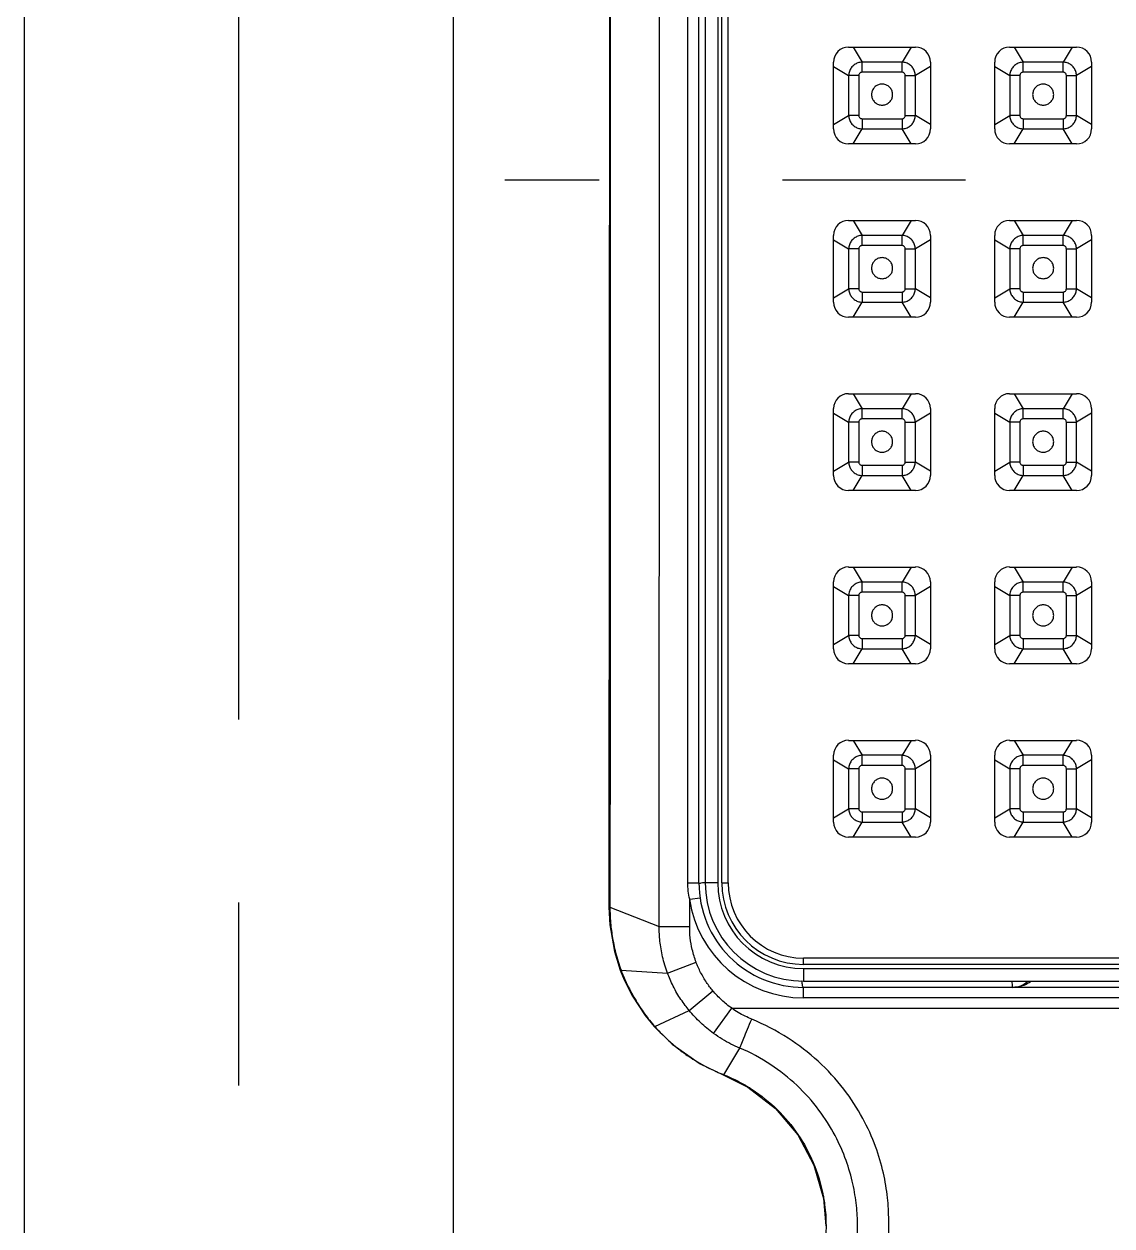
# Model space of a CAD drawing. Extents: x -7765 to -7345, y -606 to -12.
# Drawn here: x -7605.9 to -7595.5, y -339 to -327.5 of the extents above; entities that cross this region are included whole.
import ezdxf

# ---------------------------------------------------------------- set-up
doc = ezdxf.new("R2010")
doc.units = 0
doc.header["$LTSCALE"] = 7
doc.header["$MEASUREMENT"] = 0
doc.linetypes.add('CENTER', pattern=[2, 1.25, -0.25, 0.25, -0.25])
doc.layers.get('0').update_dxf_attribs({"color": 2, "linetype": 'CONTINUOUS'})
doc.layers.add('CL', color=1, linetype='CENTER')
doc.layers.add('DWG', color=7, linetype='CONTINUOUS')

msp = doc.modelspace()

# ---------------------------------------------------------------- linework, layer by layer
at = {"color": 7, "linetype": 'Continuous'}
for p, q in [((-7600.305, -322.046), (-7600.312, -335.949)), ((-7599.452, -335.715), (-7599.452, -322.315)), ((-7599.392, -322.315), (-7599.392, -335.715)), ((-7599.272, -322.315), (-7599.272, -335.715)), ((-7599.232, -335.715), (-7599.232, -322.315)), ((-7599.172, -335.715), (-7599.172, -322.315)), ((-7599.557, -335.715), (-7599.452, -335.715)), ((-7599.272, -335.715), (-7599.392, -335.715)), ((-7599.232, -335.715), (-7599.172, -335.715)), ((-7599.54, -335.873), (-7599.441, -335.858)), ((-7600.302, -335.948), (-7600.312, -335.949)), ((-7600.302, -335.948), (-7599.831, -336.134)), ((-7599.831, -336.134), (-7599.54, -336.134)), ((-7599.751, -336.579), (-7599.478, -336.475)), ((-7598.452, -336.495), (-7598.452, -336.435)), ((-7589.252, -336.435), (-7598.452, -336.435)), ((-7589.252, -336.495), (-7598.452, -336.495)), ((-7600.196, -336.55), (-7600.204, -336.549)), ((-7600.204, -336.549), (-7600.165, -336.643)), ((-7600.196, -336.55), (-7599.751, -336.579)), ((-7598.452, -336.535), (-7598.452, -336.655)), ((-7598.452, -336.535), (-7589.252, -336.535)), ((-7600.165, -336.643), (-7600.154, -336.667)), ((-7600.146, -336.668), (-7600.154, -336.667)), ((-7598.452, -336.655), (-7589.252, -336.655)), ((-7598.452, -336.815), (-7598.452, -336.715)), ((-7589.252, -336.715), (-7598.452, -336.715)), ((-7599.545, -336.936), (-7599.318, -336.747)), ((-7589.252, -336.815), (-7598.452, -336.815)), ((-7599.872, -337.09), (-7599.545, -336.936)), ((-7599.311, -337.156), (-7599.138, -336.915)), ((-7599.138, -336.915), (-7588.565, -336.915)), ((-7599.965, -336.984), (-7599.879, -337.09)), ((-7599.872, -337.09), (-7599.879, -337.09)), ((-7599.212, -337.551), (-7599.062, -337.295)), ((-7599.212, -337.551), (-7599.219, -337.552)), ((-7598.237, -338.992), (-7598.24, -338.996)), ((-7597.935, -339.658), (-7597.935, -338.992)), ((-7597.637, -339.664), (-7597.638, -338.941))]:
    msp.add_line(p, q, dxfattribs=at)
at = {"linetype": 'Continuous'}
for p, q in [((-7598.022, -327.724), (-7597.382, -327.724)), ((-7597.979, -327.724), (-7597.893, -327.868)), ((-7597.424, -327.724), (-7597.51, -327.868)), ((-7596.482, -327.724), (-7595.842, -327.724)), ((-7596.439, -327.724), (-7596.353, -327.868)), ((-7595.884, -327.724), (-7595.97, -327.868)), ((-7598.164, -328.507), (-7598.164, -327.867)), ((-7597.893, -327.965), (-7597.893, -327.868)), ((-7597.51, -327.868), (-7597.893, -327.868)), ((-7597.51, -327.965), (-7597.51, -327.868)), ((-7597.239, -327.867), (-7597.239, -328.507)), ((-7596.624, -328.507), (-7596.624, -327.867)), ((-7595.97, -327.868), (-7596.353, -327.868)), ((-7596.353, -327.965), (-7596.353, -327.868)), ((-7595.97, -327.965), (-7595.97, -327.868)), ((-7595.699, -327.867), (-7595.699, -328.507)), ((-7598.164, -327.909), (-7598.021, -327.995)), ((-7598.021, -327.995), (-7598.021, -328.378)), ((-7597.924, -327.995), (-7598.021, -327.995)), ((-7597.924, -327.995), (-7597.924, -328.378)), ((-7597.51, -327.965), (-7597.893, -327.965)), ((-7597.48, -328.378), (-7597.48, -327.995)), ((-7597.48, -327.995), (-7597.383, -327.995)), ((-7597.239, -327.909), (-7597.383, -327.995)), ((-7597.383, -328.378), (-7597.383, -327.995)), ((-7596.624, -327.909), (-7596.481, -327.995)), ((-7596.481, -327.995), (-7596.481, -328.378)), ((-7596.384, -327.995), (-7596.481, -327.995)), ((-7596.384, -327.995), (-7596.384, -328.378)), ((-7595.97, -327.965), (-7596.353, -327.965)), ((-7595.94, -328.378), (-7595.94, -327.995)), ((-7595.94, -327.995), (-7595.843, -327.995)), ((-7595.699, -327.909), (-7595.843, -327.995)), ((-7595.843, -328.378), (-7595.843, -327.995)), ((-7598.164, -328.464), (-7598.021, -328.378)), ((-7597.924, -328.378), (-7598.021, -328.378)), ((-7597.893, -328.409), (-7597.893, -328.506)), ((-7597.893, -328.409), (-7597.51, -328.409)), ((-7597.51, -328.409), (-7597.51, -328.506)), ((-7597.48, -328.378), (-7597.383, -328.378)), ((-7597.239, -328.464), (-7597.383, -328.378)), ((-7596.624, -328.464), (-7596.481, -328.378)), ((-7596.384, -328.378), (-7596.481, -328.378)), ((-7596.353, -328.409), (-7595.97, -328.409)), ((-7596.353, -328.409), (-7596.353, -328.506)), ((-7595.97, -328.409), (-7595.97, -328.506)), ((-7595.94, -328.378), (-7595.843, -328.378)), ((-7595.699, -328.464), (-7595.843, -328.378)), ((-7597.979, -328.649), (-7597.893, -328.506)), ((-7597.893, -328.506), (-7597.51, -328.506)), ((-7597.424, -328.649), (-7597.51, -328.506)), ((-7596.439, -328.649), (-7596.353, -328.506)), ((-7596.353, -328.506), (-7595.97, -328.506)), ((-7595.884, -328.649), (-7595.97, -328.506)), ((-7597.382, -328.649), (-7598.022, -328.649)), ((-7595.842, -328.649), (-7596.482, -328.649)), ((-7598.022, -329.381), (-7597.382, -329.381)), ((-7597.979, -329.381), (-7597.893, -329.525)), ((-7597.424, -329.381), (-7597.51, -329.525)), ((-7596.482, -329.381), (-7595.842, -329.381)), ((-7596.439, -329.381), (-7596.353, -329.525)), ((-7595.884, -329.381), (-7595.97, -329.525)), ((-7598.164, -330.164), (-7598.164, -329.524)), ((-7598.164, -329.566), (-7598.021, -329.653)), ((-7597.893, -329.622), (-7597.893, -329.525)), ((-7597.51, -329.525), (-7597.893, -329.525)), ((-7597.51, -329.622), (-7597.51, -329.525)), ((-7597.239, -329.566), (-7597.383, -329.653)), ((-7597.239, -329.524), (-7597.239, -330.164)), ((-7596.624, -330.164), (-7596.624, -329.524)), ((-7596.624, -329.566), (-7596.481, -329.653)), ((-7595.97, -329.525), (-7596.353, -329.525)), ((-7596.353, -329.622), (-7596.353, -329.525)), ((-7595.97, -329.622), (-7595.97, -329.525)), ((-7595.699, -329.566), (-7595.843, -329.653)), ((-7595.699, -329.524), (-7595.699, -330.164)), ((-7598.021, -329.653), (-7598.021, -330.035)), ((-7597.924, -329.653), (-7598.021, -329.653)), ((-7597.924, -329.653), (-7597.924, -330.035)), ((-7597.51, -329.622), (-7597.893, -329.622)), ((-7597.48, -330.035), (-7597.48, -329.653)), ((-7597.48, -329.653), (-7597.383, -329.653)), ((-7597.383, -330.035), (-7597.383, -329.653)), ((-7596.481, -329.653), (-7596.481, -330.035)), ((-7596.384, -329.653), (-7596.481, -329.653)), ((-7596.384, -329.653), (-7596.384, -330.035)), ((-7595.97, -329.622), (-7596.353, -329.622)), ((-7595.94, -330.035), (-7595.94, -329.653)), ((-7595.94, -329.653), (-7595.843, -329.653)), ((-7595.843, -330.035), (-7595.843, -329.653)), ((-7598.164, -330.122), (-7598.021, -330.035)), ((-7597.924, -330.035), (-7598.021, -330.035)), ((-7597.893, -330.066), (-7597.893, -330.163)), ((-7597.893, -330.066), (-7597.51, -330.066)), ((-7597.51, -330.066), (-7597.51, -330.163)), ((-7597.48, -330.035), (-7597.383, -330.035)), ((-7597.239, -330.122), (-7597.383, -330.035)), ((-7596.624, -330.122), (-7596.481, -330.035)), ((-7596.384, -330.035), (-7596.481, -330.035)), ((-7596.353, -330.066), (-7595.97, -330.066)), ((-7596.353, -330.066), (-7596.353, -330.163)), ((-7595.97, -330.066), (-7595.97, -330.163)), ((-7595.94, -330.035), (-7595.843, -330.035)), ((-7595.699, -330.122), (-7595.843, -330.035)), ((-7597.979, -330.307), (-7597.893, -330.163)), ((-7597.893, -330.163), (-7597.51, -330.163)), ((-7597.424, -330.307), (-7597.51, -330.163)), ((-7596.439, -330.307), (-7596.353, -330.163)), ((-7596.353, -330.163), (-7595.97, -330.163)), ((-7595.884, -330.307), (-7595.97, -330.163)), ((-7597.382, -330.307), (-7598.022, -330.307)), ((-7595.842, -330.307), (-7596.482, -330.307)), ((-7598.022, -331.039), (-7597.382, -331.039)), ((-7597.979, -331.039), (-7597.893, -331.182)), ((-7597.424, -331.039), (-7597.51, -331.182)), ((-7596.482, -331.039), (-7595.842, -331.039)), ((-7596.439, -331.039), (-7596.353, -331.182)), ((-7595.884, -331.039), (-7595.97, -331.182)), ((-7598.164, -331.821), (-7598.164, -331.181)), ((-7598.164, -331.224), (-7598.021, -331.31)), ((-7597.893, -331.279), (-7597.893, -331.182)), ((-7597.51, -331.182), (-7597.893, -331.182)), ((-7597.51, -331.279), (-7597.51, -331.182)), ((-7597.239, -331.224), (-7597.383, -331.31)), ((-7597.239, -331.181), (-7597.239, -331.821)), ((-7596.624, -331.821), (-7596.624, -331.181)), ((-7596.624, -331.224), (-7596.481, -331.31)), ((-7595.97, -331.182), (-7596.353, -331.182)), ((-7596.353, -331.279), (-7596.353, -331.182)), ((-7595.97, -331.279), (-7595.97, -331.182)), ((-7595.699, -331.224), (-7595.843, -331.31)), ((-7595.699, -331.181), (-7595.699, -331.821)), ((-7598.021, -331.31), (-7598.021, -331.693)), ((-7597.924, -331.31), (-7598.021, -331.31)), ((-7597.924, -331.31), (-7597.924, -331.693)), ((-7597.51, -331.279), (-7597.893, -331.279)), ((-7597.48, -331.693), (-7597.48, -331.31)), ((-7597.48, -331.31), (-7597.383, -331.31)), ((-7597.383, -331.693), (-7597.383, -331.31)), ((-7596.481, -331.31), (-7596.481, -331.693)), ((-7596.384, -331.31), (-7596.481, -331.31)), ((-7596.384, -331.31), (-7596.384, -331.693)), ((-7595.97, -331.279), (-7596.353, -331.279)), ((-7595.94, -331.693), (-7595.94, -331.31)), ((-7595.94, -331.31), (-7595.843, -331.31)), ((-7595.843, -331.693), (-7595.843, -331.31)), ((-7598.164, -331.779), (-7598.021, -331.693)), ((-7597.924, -331.693), (-7598.021, -331.693)), ((-7597.893, -331.723), (-7597.893, -331.82)), ((-7597.893, -331.723), (-7597.51, -331.723)), ((-7597.51, -331.723), (-7597.51, -331.82)), ((-7597.48, -331.693), (-7597.383, -331.693)), ((-7597.239, -331.779), (-7597.383, -331.693)), ((-7596.624, -331.779), (-7596.481, -331.693)), ((-7596.384, -331.693), (-7596.481, -331.693)), ((-7596.353, -331.723), (-7595.97, -331.723)), ((-7596.353, -331.723), (-7596.353, -331.82)), ((-7595.97, -331.723), (-7595.97, -331.82)), ((-7595.94, -331.693), (-7595.843, -331.693)), ((-7595.699, -331.779), (-7595.843, -331.693)), ((-7597.979, -331.964), (-7597.893, -331.82)), ((-7597.893, -331.82), (-7597.51, -331.82)), ((-7597.424, -331.964), (-7597.51, -331.82)), ((-7596.439, -331.964), (-7596.353, -331.82)), ((-7596.353, -331.82), (-7595.97, -331.82)), ((-7595.884, -331.964), (-7595.97, -331.82)), ((-7597.382, -331.964), (-7598.022, -331.964)), ((-7595.842, -331.964), (-7596.482, -331.964)), ((-7598.022, -332.696), (-7597.382, -332.696)), ((-7597.979, -332.696), (-7597.893, -332.839)), ((-7597.424, -332.696), (-7597.51, -332.839)), ((-7596.482, -332.696), (-7595.842, -332.696)), ((-7596.439, -332.696), (-7596.353, -332.839)), ((-7595.884, -332.696), (-7595.97, -332.839)), ((-7598.164, -333.478), (-7598.164, -332.838)), ((-7598.164, -332.881), (-7598.021, -332.967)), ((-7597.893, -332.936), (-7597.893, -332.839)), ((-7597.51, -332.839), (-7597.893, -332.839)), ((-7597.51, -332.936), (-7597.893, -332.936)), ((-7597.51, -332.936), (-7597.51, -332.839)), ((-7597.239, -332.881), (-7597.383, -332.967)), ((-7597.239, -332.838), (-7597.239, -333.478)), ((-7596.624, -333.478), (-7596.624, -332.838)), ((-7596.624, -332.881), (-7596.481, -332.967)), ((-7596.353, -332.936), (-7596.353, -332.839)), ((-7595.97, -332.839), (-7596.353, -332.839)), ((-7595.97, -332.936), (-7596.353, -332.936)), ((-7595.97, -332.936), (-7595.97, -332.839)), ((-7595.699, -332.881), (-7595.843, -332.967)), ((-7595.699, -332.838), (-7595.699, -333.478)), ((-7598.021, -332.967), (-7598.021, -333.35)), ((-7597.924, -332.967), (-7598.021, -332.967)), ((-7597.924, -332.967), (-7597.924, -333.35)), ((-7597.48, -333.35), (-7597.48, -332.967)), ((-7597.48, -332.967), (-7597.383, -332.967)), ((-7597.383, -333.35), (-7597.383, -332.967)), ((-7596.481, -332.967), (-7596.481, -333.35)), ((-7596.384, -332.967), (-7596.481, -332.967)), ((-7596.384, -332.967), (-7596.384, -333.35)), ((-7595.94, -333.35), (-7595.94, -332.967)), ((-7595.94, -332.967), (-7595.843, -332.967)), ((-7595.843, -333.35), (-7595.843, -332.967)), ((-7598.164, -333.436), (-7598.021, -333.35)), ((-7597.924, -333.35), (-7598.021, -333.35)), ((-7597.893, -333.38), (-7597.893, -333.477)), ((-7597.893, -333.38), (-7597.51, -333.38)), ((-7597.51, -333.38), (-7597.51, -333.477)), ((-7597.48, -333.35), (-7597.383, -333.35)), ((-7597.239, -333.436), (-7597.383, -333.35)), ((-7596.624, -333.436), (-7596.481, -333.35)), ((-7596.384, -333.35), (-7596.481, -333.35)), ((-7596.353, -333.38), (-7595.97, -333.38)), ((-7596.353, -333.38), (-7596.353, -333.477)), ((-7595.97, -333.38), (-7595.97, -333.477)), ((-7595.94, -333.35), (-7595.843, -333.35)), ((-7595.699, -333.436), (-7595.843, -333.35)), ((-7597.979, -333.621), (-7597.893, -333.477)), ((-7597.893, -333.477), (-7597.51, -333.477)), ((-7597.424, -333.621), (-7597.51, -333.477)), ((-7596.439, -333.621), (-7596.353, -333.477)), ((-7596.353, -333.477), (-7595.97, -333.477)), ((-7595.884, -333.621), (-7595.97, -333.477)), ((-7597.382, -333.621), (-7598.022, -333.621)), ((-7595.842, -333.621), (-7596.482, -333.621)), ((-7598.022, -334.353), (-7597.382, -334.353)), ((-7597.979, -334.353), (-7597.893, -334.496)), ((-7597.424, -334.353), (-7597.51, -334.496)), ((-7596.482, -334.353), (-7595.842, -334.353)), ((-7596.439, -334.353), (-7596.353, -334.496)), ((-7595.884, -334.353), (-7595.97, -334.496)), ((-7598.164, -335.135), (-7598.164, -334.495)), ((-7598.164, -334.538), (-7598.021, -334.624)), ((-7597.893, -334.594), (-7597.893, -334.496)), ((-7597.51, -334.496), (-7597.893, -334.496)), ((-7597.51, -334.594), (-7597.51, -334.496)), ((-7597.239, -334.538), (-7597.383, -334.624)), ((-7597.239, -334.495), (-7597.239, -335.135)), ((-7596.624, -335.135), (-7596.624, -334.495)), ((-7596.624, -334.538), (-7596.481, -334.624)), ((-7595.97, -334.496), (-7596.353, -334.496)), ((-7596.353, -334.594), (-7596.353, -334.496)), ((-7595.97, -334.594), (-7595.97, -334.496)), ((-7595.699, -334.538), (-7595.843, -334.624)), ((-7595.699, -334.495), (-7595.699, -335.135)), ((-7598.021, -334.624), (-7598.021, -335.007)), ((-7597.924, -334.624), (-7598.021, -334.624)), ((-7597.924, -334.624), (-7597.924, -335.007)), ((-7597.51, -334.594), (-7597.893, -334.594)), ((-7597.48, -335.007), (-7597.48, -334.624)), ((-7597.48, -334.624), (-7597.383, -334.624)), ((-7597.383, -335.007), (-7597.383, -334.624)), ((-7596.481, -334.624), (-7596.481, -335.007)), ((-7596.384, -334.624), (-7596.481, -334.624)), ((-7596.384, -334.624), (-7596.384, -335.007)), ((-7595.97, -334.594), (-7596.353, -334.594)), ((-7595.94, -335.007), (-7595.94, -334.624)), ((-7595.94, -334.624), (-7595.843, -334.624)), ((-7595.843, -335.007), (-7595.843, -334.624)), ((-7598.164, -335.093), (-7598.021, -335.007)), ((-7597.924, -335.007), (-7598.021, -335.007)), ((-7597.48, -335.007), (-7597.383, -335.007)), ((-7597.239, -335.093), (-7597.383, -335.007)), ((-7596.624, -335.093), (-7596.481, -335.007)), ((-7596.384, -335.007), (-7596.481, -335.007)), ((-7595.94, -335.007), (-7595.843, -335.007)), ((-7595.699, -335.093), (-7595.843, -335.007)), ((-7597.893, -335.037), (-7597.893, -335.134)), ((-7597.893, -335.037), (-7597.51, -335.037)), ((-7597.51, -335.037), (-7597.51, -335.134)), ((-7596.353, -335.037), (-7595.97, -335.037)), ((-7596.353, -335.037), (-7596.353, -335.134)), ((-7595.97, -335.037), (-7595.97, -335.134)), ((-7597.979, -335.278), (-7597.893, -335.134)), ((-7597.893, -335.134), (-7597.51, -335.134)), ((-7597.424, -335.278), (-7597.51, -335.134)), ((-7596.439, -335.278), (-7596.353, -335.134)), ((-7596.353, -335.134), (-7595.97, -335.134)), ((-7595.884, -335.278), (-7595.97, -335.134)), ((-7597.382, -335.278), (-7598.022, -335.278)), ((-7595.842, -335.278), (-7596.482, -335.278))]:
    msp.add_line(p, q, dxfattribs=at)
at = {"color": 7, "linetype": 'Continuous'}
for points in [[(-7600.312, -335.949), (-7600.303, -336.117), (-7600.258, -336.371), (-7600.204, -336.549)], [(-7600.154, -336.667), (-7600.086, -336.799), (-7599.965, -336.984)], [(-7599.879, -337.09), (-7599.706, -337.259), (-7599.441, -337.445), (-7599.219, -337.552)], [(-7599.219, -337.552), (-7598.984, -337.669), (-7598.72, -337.872), (-7598.507, -338.124), (-7598.352, -338.415), (-7598.262, -338.733), (-7598.24, -338.996)]]:
    msp.add_lwpolyline(points, dxfattribs=at)
at = {"linetype": 'Continuous'}
for centre, start, end in [((-7598.022, -327.867), 90, 180), ((-7597.382, -327.867), 0, 90), ((-7596.482, -327.867), 90, 180), ((-7595.842, -327.867), 0, 90), ((-7598.022, -328.507), 180, 270), ((-7597.382, -328.507), 270, 0), ((-7596.482, -328.507), 180, 270), ((-7595.842, -328.507), 270, 0), ((-7598.022, -329.524), 90, 180), ((-7597.382, -329.524), 0, 90), ((-7596.482, -329.524), 90, 180), ((-7595.842, -329.524), 0, 90), ((-7598.022, -330.164), 180, 270), ((-7597.382, -330.164), 270, 0), ((-7596.482, -330.164), 180, 270), ((-7595.842, -330.164), 270, 0), ((-7598.022, -331.181), 90, 180), ((-7597.382, -331.181), 0, 90), ((-7596.482, -331.181), 90, 180), ((-7595.842, -331.181), 0, 90), ((-7598.022, -331.821), 180, 270), ((-7597.382, -331.821), 270, 0), ((-7596.482, -331.821), 180, 270), ((-7595.842, -331.821), 270, 0), ((-7598.022, -332.838), 90, 180), ((-7597.382, -332.838), 0, 90), ((-7596.482, -332.838), 90, 180), ((-7595.842, -332.838), 0, 90), ((-7598.022, -333.478), 180, 270), ((-7597.382, -333.478), 270, 0), ((-7596.482, -333.478), 180, 270), ((-7595.842, -333.478), 270, 0), ((-7598.022, -334.495), 90, 180), ((-7597.382, -334.495), 0, 90), ((-7596.482, -334.495), 90, 180), ((-7595.842, -334.495), 0, 90), ((-7598.022, -335.135), 180, 270), ((-7597.382, -335.135), 270, 0), ((-7596.482, -335.135), 180, 270), ((-7595.842, -335.135), 270, 0)]:
    msp.add_arc(centre, 0.143, start, end, dxfattribs=at)
at = {"color": 7, "linetype": 'Continuous'}
for centre, radius, start, end in [((-7598.452, -335.715), 1, 179.9998, 270), ((-7598.452, -335.715), 0.94, 180, 270), ((-7598.452, -335.715), 0.82, 180, 270), ((-7598.452, -335.715), 0.78, 180, 270), ((-7598.452, -335.715), 0.72, 180, 270), ((-7598.452, -335.715), 1.1, 188.2189, 270), ((-7596.452, -336.515), 0.2, 269.9426, 315.4138)]:
    msp.add_arc(centre, radius, start, end, dxfattribs=at)
for points, start_tangent, end_tangent in [([(-7600.296, -322.045), (-7600.297, -323.495), (-7600.298, -325.021), (-7600.298, -326.556), (-7600.299, -328.034), (-7600.299, -329.465), (-7600.3, -331.007), (-7600.3, -332.635), (-7600.301, -334.302), (-7600.302, -335.948)], (-0.000443, -1), (-0.000385, -1)), ([(-7599.831, -336.134), (-7599.83, -332.732), (-7599.829, -329.233), (-7599.828, -325.568), (-7599.828, -322.036)], (0.000253, 1), (0.000227, 1)), ([(-7599.557, -335.715), (-7599.558, -331.373), (-7599.559, -326.906), (-7599.559, -322.315)], (-0.000174, 1), (-0.000154, 1)), ([(-7599.54, -335.873), (-7599.553, -335.794), (-7599.557, -335.715)], (-0.210349, 0.977626), (0.001183, 0.999999)), ([(-7599.452, -335.715), (-7599.429, -335.716), (-7599.391, -335.712)], (0.000001, -1), (0.994738, -0.102453)), ([(-7599.54, -336.134), (-7599.54, -336.003), (-7599.54, -335.873)], (0.000386, 1), (0.000377, 1)), ([(-7600.302, -335.948), (-7600.297, -336.082), (-7600.28, -336.226), (-7600.248, -336.381), (-7600.196, -336.55)], (-0.006093, -0.999981), (0.347052, -0.937846)), ([(-7599.751, -336.579), (-7599.799, -336.422), (-7599.824, -336.272), (-7599.831, -336.134)], (-0.351067, 0.93635), (0.006369, 0.99998)), ([(-7599.478, -336.475), (-7599.515, -336.354), (-7599.535, -336.24), (-7599.54, -336.134)], (-0.355494, 0.934678), (0.000374, 1)), ([(-7599.318, -336.747), (-7599.349, -336.709), (-7599.379, -336.667), (-7599.408, -336.62), (-7599.435, -336.572), (-7599.459, -336.522), (-7599.478, -336.475)], (-0.63964, 0.768675), (-0.355727, 0.93459)), ([(-7600.196, -336.55), (-7600.172, -336.609)], (0.346956, -0.937881), (0.384388, -0.923172)), ([(-7600.172, -336.609), (-7600.146, -336.668)], (0.384388, -0.923172), (0.419699, -0.907663)), ([(-7599.545, -336.936), (-7599.583, -336.887), (-7599.623, -336.831), (-7599.662, -336.77), (-7599.697, -336.704), (-7599.727, -336.639), (-7599.751, -336.579)], (-0.636799, 0.77103), (-0.351144, 0.936321)), ([(-7600.146, -336.668), (-7600.062, -336.827), (-7599.971, -336.967), (-7599.872, -337.09)], (0.41973, -0.907649), (0.663046, -0.748579)), ([(-7598.452, -336.715), (-7598.461, -336.7), (-7598.469, -336.657), (-7598.47, -336.653)], (-1, 0.000032), (-0.12494, 0.992164)), ([(-7596.462, -336.655), (-7596.46, -336.671)], (0.069518, -0.997581), (0.08377, -0.996485)), ([(-7596.46, -336.671), (-7596.458, -336.695), (-7596.455, -336.71), (-7596.452, -336.715)], (0.08377, -0.996485), (1, -0.000003)), ([(-7596.277, -336.657), (-7596.315, -336.682), (-7596.378, -336.706), (-7596.452, -336.715)], (-0.784763, -0.619796), (-1, 0)), ([(-7599.138, -336.915), (-7599.188, -336.877), (-7599.234, -336.836), (-7599.278, -336.793), (-7599.318, -336.747)], (-0.811731, 0.584032), (-0.639631, 0.768682)), ([(-7599.311, -337.156), (-7599.375, -337.106), (-7599.436, -337.052), (-7599.492, -336.996), (-7599.545, -336.936)], (-0.809701, 0.586843), (-0.636312, 0.771431)), ([(-7598.947, -337.019), (-7599.011, -336.99), (-7599.075, -336.956), (-7599.138, -336.915)], (-0.926815, 0.375517), (-0.820893, 0.571082)), ([(-7599.062, -337.295), (-7599.049, -337.263), (-7599.023, -337.201), (-7598.988, -337.116), (-7598.947, -337.019)], (0.364116, 0.931354), (0.387705, 0.921784)), ([(-7597.638, -338.941), (-7597.649, -338.726), (-7597.688, -338.492), (-7597.763, -338.237), (-7597.886, -337.968), (-7598.066, -337.689), (-7598.312, -337.422), (-7598.6, -337.2), (-7598.947, -337.019)], (0.010593, 0.999944), (-0.920337, 0.391127)), ([(-7599.872, -337.09), (-7599.767, -337.199)], (0.663094, -0.748536), (0.726057, -0.687634)), ([(-7599.767, -337.199), (-7599.664, -337.289), (-7599.659, -337.293)], (0.726057, -0.687634), (0.780726, -0.624873)), ([(-7599.062, -337.295), (-7599.146, -337.257), (-7599.229, -337.21), (-7599.311, -337.156)], (-0.921455, 0.388485), (-0.809677, 0.586876)), ([(-7599.659, -337.293), (-7599.563, -337.365), (-7599.49, -337.412)], (0.780726, -0.624873), (0.849996, -0.526789)), ([(-7597.935, -338.992), (-7597.946, -338.802), (-7597.98, -338.595), (-7598.045, -338.371), (-7598.15, -338.133), (-7598.305, -337.888), (-7598.517, -337.651), (-7598.764, -337.455), (-7599.062, -337.295)], (-0.00501, 0.999987), (-0.921567, 0.388219)), ([(-7599.49, -337.412), (-7599.466, -337.427), (-7599.377, -337.477)], (0.849996, -0.526789), (0.887465, -0.460876)), ([(-7599.377, -337.477), (-7599.291, -337.518)], (0.887465, -0.460876), (0.911566, -0.411154)), ([(-7599.291, -337.518), (-7599.285, -337.521)], (0.911566, -0.411154), (0.913249, -0.407401)), ([(-7599.285, -337.521), (-7599.217, -337.549)], (0.913249, -0.407401), (0.929847, -0.367946)), ([(-7599.217, -337.549), (-7599.212, -337.551)], (0.929847, -0.367946), (0.931045, -0.364904)), ([(-7599.212, -337.551), (-7599.008, -337.651)], (0.92843, -0.371506), (0.86381, -0.503817)), ([(-7599.008, -337.651), (-7598.979, -337.668)], (0.86381, -0.503817), (0.852767, -0.522291)), ([(-7598.979, -337.668), (-7598.942, -337.692), (-7598.703, -337.884), (-7598.505, -338.121), (-7598.359, -338.391), (-7598.268, -338.685), (-7598.26, -338.726)], (0.852767, -0.522291), (0.171469, -0.98519)), ([(-7598.26, -338.726), (-7598.25, -338.791)], (0.171469, -0.98519), (0.129806, -0.991539)), ([(-7598.25, -338.791), (-7598.237, -338.992)], (0.129806, -0.991539), (0.000974, -1)), ([(-7598.237, -338.992), (-7598.238, -339.194), (-7598.238, -339.401), (-7598.239, -339.612)], (-0.001919, -0.999998), (-0.002358, -0.999997))]:
    msp.add_spline(points, degree=3, dxfattribs=dict(at, start_tangent=start_tangent, end_tangent=end_tangent))
at = {"linetype": 'Continuous'}
for points, start_tangent, end_tangent in [([(-7597.893, -327.868), (-7597.932, -327.875), (-7597.967, -327.893), (-7597.995, -327.922), (-7598.014, -327.957), (-7598.021, -327.995)], (-0.99963, -0.027186), (-0.026957, -0.999637)), ([(-7597.383, -327.995), (-7597.39, -327.957), (-7597.408, -327.922), (-7597.436, -327.893), (-7597.472, -327.875), (-7597.51, -327.868)], (-0.027186, 0.99963), (-0.999637, 0.026957)), ([(-7596.353, -327.868), (-7596.392, -327.875), (-7596.427, -327.893), (-7596.455, -327.922), (-7596.474, -327.957), (-7596.481, -327.995)], (-0.99963, -0.027186), (-0.026957, -0.999637)), ([(-7595.843, -327.995), (-7595.85, -327.957), (-7595.868, -327.922), (-7595.896, -327.893), (-7595.932, -327.875), (-7595.97, -327.868)], (-0.027186, 0.99963), (-0.999637, 0.026957)), ([(-7597.893, -327.965), (-7597.902, -327.966), (-7597.911, -327.971), (-7597.918, -327.978), (-7597.922, -327.986), (-7597.924, -327.995)], (-1, -0.000016), (0.000439, -1)), ([(-7597.48, -327.995), (-7597.481, -327.986), (-7597.486, -327.978), (-7597.493, -327.971), (-7597.501, -327.966), (-7597.51, -327.965)], (-0.000016, 1), (-1, -0.000439)), ([(-7596.353, -327.965), (-7596.362, -327.966), (-7596.371, -327.971), (-7596.378, -327.978), (-7596.382, -327.986), (-7596.384, -327.995)], (-1, -0.000016), (0.000439, -1)), ([(-7595.94, -327.995), (-7595.941, -327.986), (-7595.946, -327.978), (-7595.953, -327.971), (-7595.961, -327.966), (-7595.97, -327.965)], (-0.000016, 1), (-1, -0.000439)), ([(-7597.6, -328.178), (-7597.606, -328.144), (-7597.624, -328.114), (-7597.651, -328.091), (-7597.683, -328.079), (-7597.719, -328.079), (-7597.752, -328.091), (-7597.778, -328.114), (-7597.796, -328.144), (-7597.802, -328.178)], (0, 1), (0, -1)), ([(-7596.061, -328.178), (-7596.067, -328.144), (-7596.084, -328.114), (-7596.111, -328.091), (-7596.144, -328.079), (-7596.179, -328.079), (-7596.212, -328.091), (-7596.238, -328.114), (-7596.256, -328.144), (-7596.262, -328.178)], (0, 1), (0, -1)), ([(-7597.802, -328.178), (-7597.796, -328.213), (-7597.778, -328.243), (-7597.752, -328.265), (-7597.719, -328.277), (-7597.683, -328.277), (-7597.651, -328.265), (-7597.624, -328.243), (-7597.606, -328.213), (-7597.6, -328.178)], (0, -1), (0, 1)), ([(-7596.262, -328.178), (-7596.256, -328.213), (-7596.238, -328.243), (-7596.212, -328.265), (-7596.179, -328.277), (-7596.144, -328.277), (-7596.111, -328.265), (-7596.084, -328.243), (-7596.067, -328.213), (-7596.061, -328.178)], (0, -1), (0, 1)), ([(-7598.021, -328.378), (-7598.014, -328.417), (-7597.995, -328.452), (-7597.967, -328.48), (-7597.932, -328.499), (-7597.893, -328.506)], (0.027186, -0.99963), (0.999637, -0.026957)), ([(-7597.924, -328.378), (-7597.922, -328.387), (-7597.918, -328.396), (-7597.911, -328.403), (-7597.902, -328.407), (-7597.893, -328.409)], (0.000016, -1), (1, 0.000439)), ([(-7597.51, -328.506), (-7597.472, -328.499), (-7597.436, -328.48), (-7597.408, -328.452), (-7597.39, -328.417), (-7597.383, -328.378)], (0.99963, 0.027186), (0.026957, 0.999637)), ([(-7597.51, -328.409), (-7597.501, -328.407), (-7597.493, -328.403), (-7597.486, -328.396), (-7597.481, -328.387), (-7597.48, -328.378)], (1, 0.000016), (-0.000439, 1)), ([(-7596.481, -328.378), (-7596.474, -328.417), (-7596.455, -328.452), (-7596.427, -328.48), (-7596.392, -328.499), (-7596.353, -328.506)], (0.027186, -0.99963), (0.999637, -0.026957)), ([(-7596.384, -328.378), (-7596.382, -328.387), (-7596.378, -328.396), (-7596.371, -328.403), (-7596.362, -328.407), (-7596.353, -328.409)], (0.000016, -1), (1, 0.000439)), ([(-7595.97, -328.506), (-7595.932, -328.499), (-7595.896, -328.48), (-7595.868, -328.452), (-7595.85, -328.417), (-7595.843, -328.378)], (0.99963, 0.027186), (0.026957, 0.999637)), ([(-7595.97, -328.409), (-7595.961, -328.407), (-7595.953, -328.403), (-7595.946, -328.396), (-7595.941, -328.387), (-7595.94, -328.378)], (1, 0.000016), (-0.000439, 1)), ([(-7597.893, -329.525), (-7597.932, -329.532), (-7597.967, -329.551), (-7597.995, -329.579), (-7598.014, -329.614), (-7598.021, -329.653)], (-0.99963, -0.027186), (-0.026957, -0.999637)), ([(-7597.383, -329.653), (-7597.39, -329.614), (-7597.408, -329.579), (-7597.436, -329.551), (-7597.472, -329.532), (-7597.51, -329.525)], (-0.027186, 0.99963), (-0.999637, 0.026957)), ([(-7596.353, -329.525), (-7596.392, -329.532), (-7596.427, -329.551), (-7596.455, -329.579), (-7596.474, -329.614), (-7596.481, -329.653)], (-0.99963, -0.027186), (-0.026957, -0.999637)), ([(-7595.843, -329.653), (-7595.85, -329.614), (-7595.868, -329.579), (-7595.896, -329.551), (-7595.932, -329.532), (-7595.97, -329.525)], (-0.027186, 0.99963), (-0.999637, 0.026957)), ([(-7597.893, -329.622), (-7597.902, -329.624), (-7597.911, -329.628), (-7597.918, -329.635), (-7597.922, -329.644), (-7597.924, -329.653)], (-1, -0.000016), (0.000439, -1)), ([(-7597.48, -329.653), (-7597.481, -329.644), (-7597.486, -329.635), (-7597.493, -329.628), (-7597.501, -329.624), (-7597.51, -329.622)], (-0.000016, 1), (-1, -0.000439)), ([(-7596.353, -329.622), (-7596.362, -329.624), (-7596.371, -329.628), (-7596.378, -329.635), (-7596.382, -329.644), (-7596.384, -329.653)], (-1, -0.000016), (0.000439, -1)), ([(-7595.94, -329.653), (-7595.941, -329.644), (-7595.946, -329.635), (-7595.953, -329.628), (-7595.961, -329.624), (-7595.97, -329.622)], (-0.000016, 1), (-1, -0.000439)), ([(-7597.6, -329.838), (-7597.606, -329.804), (-7597.624, -329.774), (-7597.651, -329.751), (-7597.683, -329.739), (-7597.719, -329.739), (-7597.752, -329.751), (-7597.778, -329.774), (-7597.796, -329.804), (-7597.802, -329.838)], (0, 1), (0, -1)), ([(-7597.802, -329.838), (-7597.796, -329.873), (-7597.778, -329.903), (-7597.752, -329.925), (-7597.719, -329.937), (-7597.683, -329.937), (-7597.651, -329.925), (-7597.624, -329.903), (-7597.606, -329.873), (-7597.6, -329.838)], (0, -1), (0, 1)), ([(-7596.061, -329.838), (-7596.067, -329.804), (-7596.084, -329.774), (-7596.111, -329.751), (-7596.144, -329.739), (-7596.179, -329.739), (-7596.212, -329.751), (-7596.238, -329.774), (-7596.256, -329.804), (-7596.262, -329.838)], (0, 1), (0, -1)), ([(-7596.262, -329.838), (-7596.256, -329.873), (-7596.238, -329.903), (-7596.212, -329.925), (-7596.179, -329.937), (-7596.144, -329.937), (-7596.111, -329.925), (-7596.084, -329.903), (-7596.067, -329.873), (-7596.061, -329.838)], (0, -1), (0, 1)), ([(-7598.021, -330.035), (-7598.014, -330.074), (-7597.995, -330.109), (-7597.967, -330.137), (-7597.932, -330.156), (-7597.893, -330.163)], (0.027186, -0.99963), (0.999637, -0.026957)), ([(-7597.924, -330.035), (-7597.922, -330.044), (-7597.918, -330.053), (-7597.911, -330.06), (-7597.902, -330.064), (-7597.893, -330.066)], (0.000016, -1), (1, 0.000439)), ([(-7597.51, -330.163), (-7597.472, -330.156), (-7597.436, -330.137), (-7597.408, -330.109), (-7597.39, -330.074), (-7597.383, -330.035)], (0.99963, 0.027186), (0.026957, 0.999637)), ([(-7597.51, -330.066), (-7597.501, -330.064), (-7597.493, -330.06), (-7597.486, -330.053), (-7597.481, -330.044), (-7597.48, -330.035)], (1, 0.000016), (-0.000439, 1)), ([(-7596.481, -330.035), (-7596.474, -330.074), (-7596.455, -330.109), (-7596.427, -330.137), (-7596.392, -330.156), (-7596.353, -330.163)], (0.027186, -0.99963), (0.999637, -0.026957)), ([(-7596.384, -330.035), (-7596.382, -330.044), (-7596.378, -330.053), (-7596.371, -330.06), (-7596.362, -330.064), (-7596.353, -330.066)], (0.000016, -1), (1, 0.000439)), ([(-7595.97, -330.163), (-7595.932, -330.156), (-7595.896, -330.137), (-7595.868, -330.109), (-7595.85, -330.074), (-7595.843, -330.035)], (0.99963, 0.027186), (0.026957, 0.999637)), ([(-7595.97, -330.066), (-7595.961, -330.064), (-7595.953, -330.06), (-7595.946, -330.053), (-7595.941, -330.044), (-7595.94, -330.035)], (1, 0.000016), (-0.000439, 1)), ([(-7597.893, -331.182), (-7597.932, -331.189), (-7597.967, -331.208), (-7597.995, -331.236), (-7598.014, -331.271), (-7598.021, -331.31)], (-0.99963, -0.027186), (-0.026957, -0.999637)), ([(-7597.383, -331.31), (-7597.39, -331.271), (-7597.408, -331.236), (-7597.436, -331.208), (-7597.472, -331.189), (-7597.51, -331.182)], (-0.027186, 0.99963), (-0.999637, 0.026957)), ([(-7596.353, -331.182), (-7596.392, -331.189), (-7596.427, -331.208), (-7596.455, -331.236), (-7596.474, -331.271), (-7596.481, -331.31)], (-0.99963, -0.027186), (-0.026957, -0.999637)), ([(-7595.843, -331.31), (-7595.85, -331.271), (-7595.868, -331.236), (-7595.896, -331.208), (-7595.932, -331.189), (-7595.97, -331.182)], (-0.027186, 0.99963), (-0.999637, 0.026957)), ([(-7597.893, -331.279), (-7597.902, -331.281), (-7597.911, -331.285), (-7597.918, -331.292), (-7597.922, -331.301), (-7597.924, -331.31)], (-1, -0.000016), (0.000439, -1)), ([(-7597.48, -331.31), (-7597.481, -331.301), (-7597.486, -331.292), (-7597.493, -331.285), (-7597.501, -331.281), (-7597.51, -331.279)], (-0.000016, 1), (-1, -0.000439)), ([(-7596.353, -331.279), (-7596.362, -331.281), (-7596.371, -331.285), (-7596.378, -331.292), (-7596.382, -331.301), (-7596.384, -331.31)], (-1, -0.000016), (0.000439, -1)), ([(-7595.94, -331.31), (-7595.941, -331.301), (-7595.946, -331.292), (-7595.953, -331.285), (-7595.961, -331.281), (-7595.97, -331.279)], (-0.000016, 1), (-1, -0.000439)), ([(-7597.6, -331.498), (-7597.606, -331.464), (-7597.624, -331.434), (-7597.651, -331.411), (-7597.683, -331.399), (-7597.719, -331.399), (-7597.752, -331.411), (-7597.778, -331.434), (-7597.796, -331.464), (-7597.802, -331.498)], (0, 1), (0, -1)), ([(-7596.061, -331.498), (-7596.067, -331.464), (-7596.084, -331.434), (-7596.111, -331.411), (-7596.144, -331.399), (-7596.179, -331.399), (-7596.212, -331.411), (-7596.238, -331.434), (-7596.256, -331.464), (-7596.262, -331.498)], (0, 1), (0, -1)), ([(-7597.802, -331.498), (-7597.796, -331.533), (-7597.778, -331.563), (-7597.752, -331.585), (-7597.719, -331.597), (-7597.683, -331.597), (-7597.651, -331.585), (-7597.624, -331.563), (-7597.606, -331.533), (-7597.6, -331.498)], (0, -1), (0, 1)), ([(-7596.262, -331.498), (-7596.256, -331.533), (-7596.238, -331.563), (-7596.212, -331.585), (-7596.179, -331.597), (-7596.144, -331.597), (-7596.111, -331.585), (-7596.084, -331.563), (-7596.067, -331.533), (-7596.061, -331.498)], (0, -1), (0, 1)), ([(-7598.021, -331.693), (-7598.014, -331.731), (-7597.995, -331.766), (-7597.967, -331.795), (-7597.932, -331.813), (-7597.893, -331.82)], (0.027186, -0.99963), (0.999637, -0.026957)), ([(-7597.924, -331.693), (-7597.922, -331.702), (-7597.918, -331.71), (-7597.911, -331.717), (-7597.902, -331.722), (-7597.893, -331.723)], (0.000016, -1), (1, 0.000439)), ([(-7597.51, -331.82), (-7597.472, -331.813), (-7597.436, -331.795), (-7597.408, -331.766), (-7597.39, -331.731), (-7597.383, -331.693)], (0.99963, 0.027186), (0.026957, 0.999637)), ([(-7597.51, -331.723), (-7597.501, -331.722), (-7597.493, -331.717), (-7597.486, -331.71), (-7597.481, -331.702), (-7597.48, -331.693)], (1, 0.000016), (-0.000439, 1)), ([(-7596.481, -331.693), (-7596.474, -331.731), (-7596.455, -331.766), (-7596.427, -331.795), (-7596.392, -331.813), (-7596.353, -331.82)], (0.027186, -0.99963), (0.999637, -0.026957)), ([(-7596.384, -331.693), (-7596.382, -331.702), (-7596.378, -331.71), (-7596.371, -331.717), (-7596.362, -331.722), (-7596.353, -331.723)], (0.000016, -1), (1, 0.000439)), ([(-7595.97, -331.82), (-7595.932, -331.813), (-7595.896, -331.795), (-7595.868, -331.766), (-7595.85, -331.731), (-7595.843, -331.693)], (0.99963, 0.027186), (0.026957, 0.999637)), ([(-7595.97, -331.723), (-7595.961, -331.722), (-7595.953, -331.717), (-7595.946, -331.71), (-7595.941, -331.702), (-7595.94, -331.693)], (1, 0.000016), (-0.000439, 1)), ([(-7597.893, -332.839), (-7597.932, -332.846), (-7597.967, -332.865), (-7597.995, -332.893), (-7598.014, -332.928), (-7598.021, -332.967)], (-0.99963, -0.027186), (-0.026957, -0.999637)), ([(-7597.893, -332.936), (-7597.902, -332.938), (-7597.911, -332.942), (-7597.918, -332.949), (-7597.922, -332.958), (-7597.924, -332.967)], (-1, -0.000016), (0.000439, -1)), ([(-7597.383, -332.967), (-7597.39, -332.928), (-7597.408, -332.893), (-7597.436, -332.865), (-7597.472, -332.846), (-7597.51, -332.839)], (-0.027186, 0.99963), (-0.999637, 0.026957)), ([(-7597.48, -332.967), (-7597.481, -332.958), (-7597.486, -332.949), (-7597.493, -332.942), (-7597.501, -332.938), (-7597.51, -332.936)], (-0.000016, 1), (-1, -0.000439)), ([(-7596.353, -332.839), (-7596.392, -332.846), (-7596.427, -332.865), (-7596.455, -332.893), (-7596.474, -332.928), (-7596.481, -332.967)], (-0.99963, -0.027186), (-0.026957, -0.999637)), ([(-7596.353, -332.936), (-7596.362, -332.938), (-7596.371, -332.942), (-7596.378, -332.949), (-7596.382, -332.958), (-7596.384, -332.967)], (-1, -0.000016), (0.000439, -1)), ([(-7595.843, -332.967), (-7595.85, -332.928), (-7595.868, -332.893), (-7595.896, -332.865), (-7595.932, -332.846), (-7595.97, -332.839)], (-0.027186, 0.99963), (-0.999637, 0.026957)), ([(-7595.94, -332.967), (-7595.941, -332.958), (-7595.946, -332.949), (-7595.953, -332.942), (-7595.961, -332.938), (-7595.97, -332.936)], (-0.000016, 1), (-1, -0.000439)), ([(-7597.6, -333.158), (-7597.606, -333.124), (-7597.624, -333.094), (-7597.651, -333.071), (-7597.683, -333.059), (-7597.719, -333.059), (-7597.752, -333.071), (-7597.778, -333.094), (-7597.796, -333.124), (-7597.802, -333.158)], (0, 1), (0, -1)), ([(-7596.061, -333.158), (-7596.067, -333.124), (-7596.084, -333.094), (-7596.111, -333.071), (-7596.144, -333.059), (-7596.179, -333.059), (-7596.212, -333.071), (-7596.238, -333.094), (-7596.256, -333.124), (-7596.262, -333.158)], (0, 1), (0, -1)), ([(-7597.802, -333.158), (-7597.796, -333.193), (-7597.778, -333.223), (-7597.752, -333.245), (-7597.719, -333.257), (-7597.683, -333.257), (-7597.651, -333.245), (-7597.624, -333.223), (-7597.606, -333.193), (-7597.6, -333.158)], (0, -1), (0, 1)), ([(-7596.262, -333.158), (-7596.256, -333.193), (-7596.238, -333.223), (-7596.212, -333.245), (-7596.179, -333.257), (-7596.144, -333.257), (-7596.111, -333.245), (-7596.084, -333.223), (-7596.067, -333.193), (-7596.061, -333.158)], (0, -1), (0, 1)), ([(-7598.021, -333.35), (-7598.014, -333.388), (-7597.995, -333.423), (-7597.967, -333.452), (-7597.932, -333.47), (-7597.893, -333.477)], (0.027186, -0.99963), (0.999637, -0.026957)), ([(-7597.924, -333.35), (-7597.922, -333.359), (-7597.918, -333.367), (-7597.911, -333.374), (-7597.902, -333.379), (-7597.893, -333.38)], (0.000016, -1), (1, 0.000439)), ([(-7597.51, -333.477), (-7597.472, -333.47), (-7597.436, -333.452), (-7597.408, -333.423), (-7597.39, -333.388), (-7597.383, -333.35)], (0.99963, 0.027186), (0.026957, 0.999637)), ([(-7597.51, -333.38), (-7597.501, -333.379), (-7597.493, -333.374), (-7597.486, -333.367), (-7597.481, -333.359), (-7597.48, -333.35)], (1, 0.000016), (-0.000439, 1)), ([(-7596.481, -333.35), (-7596.474, -333.388), (-7596.455, -333.423), (-7596.427, -333.452), (-7596.392, -333.47), (-7596.353, -333.477)], (0.027186, -0.99963), (0.999637, -0.026957)), ([(-7596.384, -333.35), (-7596.382, -333.359), (-7596.378, -333.367), (-7596.371, -333.374), (-7596.362, -333.379), (-7596.353, -333.38)], (0.000016, -1), (1, 0.000439)), ([(-7595.97, -333.38), (-7595.961, -333.379), (-7595.953, -333.374), (-7595.946, -333.367), (-7595.941, -333.359), (-7595.94, -333.35)], (1, 0.000016), (-0.000439, 1)), ([(-7595.97, -333.477), (-7595.932, -333.47), (-7595.896, -333.452), (-7595.868, -333.423), (-7595.85, -333.388), (-7595.843, -333.35)], (0.99963, 0.027186), (0.026957, 0.999637)), ([(-7597.893, -334.496), (-7597.932, -334.504), (-7597.967, -334.522), (-7597.995, -334.55), (-7598.014, -334.585), (-7598.021, -334.624)], (-0.99963, -0.027186), (-0.026957, -0.999637)), ([(-7597.383, -334.624), (-7597.39, -334.585), (-7597.408, -334.55), (-7597.436, -334.522), (-7597.472, -334.504), (-7597.51, -334.496)], (-0.027186, 0.99963), (-0.999637, 0.026957)), ([(-7596.353, -334.496), (-7596.392, -334.504), (-7596.427, -334.522), (-7596.455, -334.55), (-7596.474, -334.585), (-7596.481, -334.624)], (-0.99963, -0.027186), (-0.026957, -0.999637)), ([(-7595.843, -334.624), (-7595.85, -334.585), (-7595.868, -334.55), (-7595.896, -334.522), (-7595.932, -334.504), (-7595.97, -334.496)], (-0.027186, 0.99963), (-0.999637, 0.026957)), ([(-7597.893, -334.594), (-7597.902, -334.595), (-7597.911, -334.599), (-7597.918, -334.606), (-7597.922, -334.615), (-7597.924, -334.624)], (-1, -0.000016), (0.000439, -1)), ([(-7597.48, -334.624), (-7597.481, -334.615), (-7597.486, -334.606), (-7597.493, -334.599), (-7597.501, -334.595), (-7597.51, -334.594)], (-0.000016, 1), (-1, -0.000439)), ([(-7596.353, -334.594), (-7596.362, -334.595), (-7596.371, -334.599), (-7596.378, -334.606), (-7596.382, -334.615), (-7596.384, -334.624)], (-1, -0.000016), (0.000439, -1)), ([(-7595.94, -334.624), (-7595.941, -334.615), (-7595.946, -334.606), (-7595.953, -334.599), (-7595.961, -334.595), (-7595.97, -334.594)], (-0.000016, 1), (-1, -0.000439)), ([(-7597.6, -334.815), (-7597.606, -334.781), (-7597.624, -334.751), (-7597.651, -334.728), (-7597.683, -334.716), (-7597.719, -334.716), (-7597.752, -334.728), (-7597.778, -334.751), (-7597.796, -334.781), (-7597.802, -334.815)], (0, 1), (0, -1)), ([(-7596.061, -334.815), (-7596.067, -334.781), (-7596.084, -334.751), (-7596.111, -334.728), (-7596.144, -334.716), (-7596.179, -334.716), (-7596.212, -334.728), (-7596.238, -334.751), (-7596.256, -334.781), (-7596.262, -334.815)], (0, 1), (0, -1)), ([(-7597.802, -334.815), (-7597.796, -334.85), (-7597.778, -334.88), (-7597.752, -334.903), (-7597.719, -334.915), (-7597.683, -334.915), (-7597.651, -334.903), (-7597.624, -334.88), (-7597.606, -334.85), (-7597.6, -334.815)], (0, -1), (0, 1)), ([(-7596.262, -334.815), (-7596.256, -334.85), (-7596.238, -334.88), (-7596.212, -334.902), (-7596.179, -334.914), (-7596.144, -334.914), (-7596.111, -334.902), (-7596.084, -334.88), (-7596.067, -334.85), (-7596.061, -334.815)], (0, -1), (0, 1)), ([(-7598.021, -335.007), (-7598.014, -335.045), (-7597.995, -335.081), (-7597.967, -335.109), (-7597.932, -335.127), (-7597.893, -335.134)], (0.027186, -0.99963), (0.999637, -0.026957)), ([(-7597.924, -335.007), (-7597.922, -335.016), (-7597.918, -335.024), (-7597.911, -335.031), (-7597.902, -335.036), (-7597.893, -335.037)], (0.000016, -1), (1, 0.000439)), ([(-7597.51, -335.037), (-7597.501, -335.036), (-7597.493, -335.032), (-7597.486, -335.025), (-7597.481, -335.016), (-7597.48, -335.007)], (1, 0.000016), (-0.000439, 1)), ([(-7597.51, -335.134), (-7597.472, -335.127), (-7597.436, -335.109), (-7597.408, -335.081), (-7597.39, -335.045), (-7597.383, -335.007)], (0.99963, 0.027186), (0.026957, 0.999637)), ([(-7596.481, -335.007), (-7596.474, -335.045), (-7596.455, -335.081), (-7596.427, -335.109), (-7596.392, -335.127), (-7596.353, -335.134)], (0.027186, -0.99963), (0.999637, -0.026957)), ([(-7596.384, -335.007), (-7596.382, -335.016), (-7596.378, -335.024), (-7596.371, -335.031), (-7596.362, -335.036), (-7596.353, -335.037)], (0.000016, -1), (1, 0.000439)), ([(-7595.97, -335.037), (-7595.961, -335.036), (-7595.953, -335.032), (-7595.946, -335.025), (-7595.941, -335.016), (-7595.94, -335.007)], (1, 0.000016), (-0.000439, 1)), ([(-7595.97, -335.134), (-7595.932, -335.127), (-7595.896, -335.109), (-7595.868, -335.081), (-7595.85, -335.045), (-7595.843, -335.007)], (0.99963, 0.027186), (0.026957, 0.999637))]:
    msp.add_spline(points, degree=3, dxfattribs=dict(at, start_tangent=start_tangent, end_tangent=end_tangent))
at = {"layer": 'CL'}
for p, q in [((-7603.852, -227.403), (-7603.852, -465.174)), ((-7586.404, -328.997), (-7601.308, -328.997))]:
    msp.add_line(p, q, dxfattribs=at)
at = {"layer": 'DWG'}
for p, q in [((-7605.902, -260.434), (-7605.902, -364.5)), ((-7601.802, -260.434), (-7601.802, -364.5))]:
    msp.add_line(p, q, dxfattribs=at)

doc.saveas('drawing.dxf')
